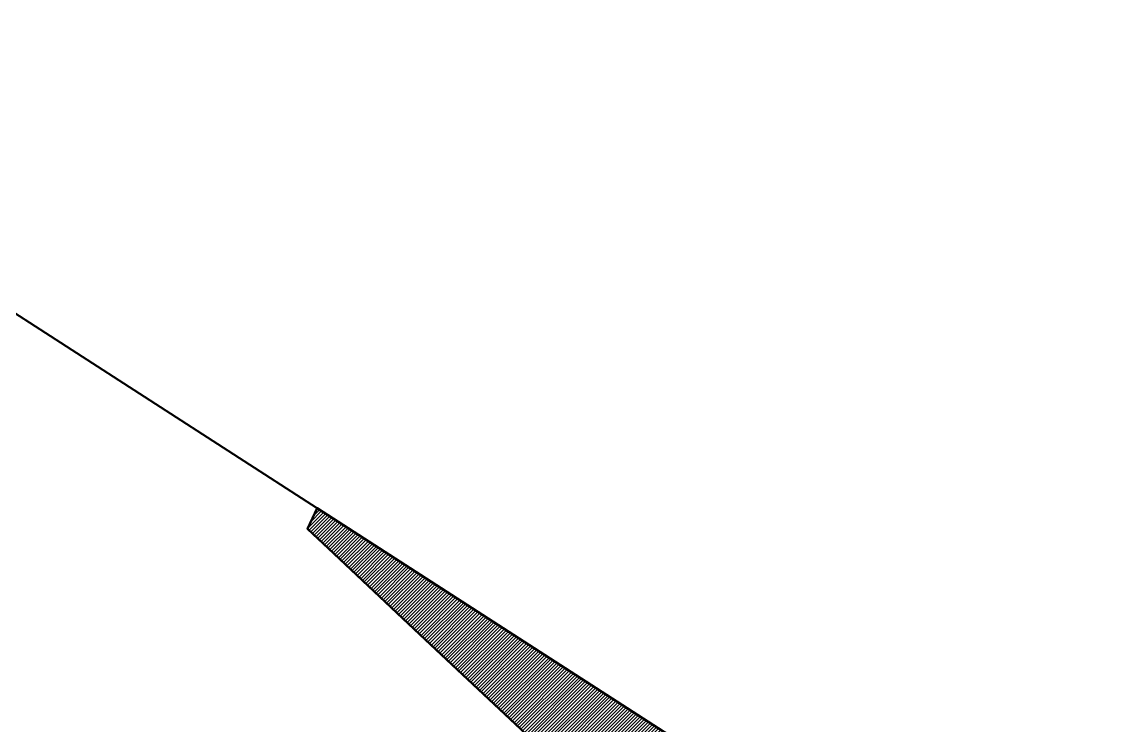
# Model space of a CAD drawing. Header units: metres. Extents: x 729358 to 733474, y 1423022 to 1426173.
# Drawn here: x 731559 to 731617.4, y 1425580 to 1425617.2 of the extents above; entities that cross this region are included whole.
import ezdxf

# ---------------------------------------------------------------- set-up
doc = ezdxf.new("R2010")
doc.units = ezdxf.units.M
doc.layers.add('GREEN_AREA', color=7, linetype='Continuous')
doc.layers.add('PARCEL_BORDER', color=7, linetype='Continuous')

msp = doc.modelspace()

# ---------------------------------------------------------------- hatches: boundary and pattern name
at = {"layer": 'GREEN_AREA', "true_color": 0x96c896}
h = msp.add_hatch(dxfattribs=at)
h.set_pattern_fill('SOLID')
h.paths.add_polyline_path([(731749.901, 1425486.441), (731788.223, 1425446.058), (731782.674, 1425448.189), (731772.948, 1425451.924), (731762.645, 1425455.88), (731752.556, 1425460.032), (731742.609, 1425464.406), (731732.803, 1425469.004), (731723.139, 1425473.824), (731713.616, 1425478.867), (731704.234, 1425484.133), (731694.992, 1425489.623), (731685.891, 1425495.335), (731676.93, 1425501.272), (731668.109, 1425507.431), (731659.427, 1425513.815), (731650.885, 1425520.422), (731642.482, 1425527.254), (731634.218, 1425534.311), (731626.093, 1425541.591), (731618.051, 1425549.15), (731610.459, 1425556.285), (731603.374, 1425562.945), (731596.794, 1425569.128), (731590.721, 1425574.837), (731585.153, 1425580.069), (731580.092, 1425584.826), (731575.537, 1425589.107), (731574.142, 1425590.418), (731574.657, 1425591.506), (731652.053, 1425541.56), (731652.488, 1425541.31), (731652.946, 1425541.104), (731653.422, 1425540.945), (731653.912, 1425540.835), (731654.41, 1425540.774), (731654.912, 1425540.764), (731673.678, 1425541.318), (731749.901, 1425486.441)])

# ---------------------------------------------------------------- linework, layer by layer
at = {"layer": 'PARCEL_BORDER', "lineweight": 40, "true_color": 0x323232}
msp.add_lwpolyline([(731534.781, 1425617.238), (731574.657, 1425591.506), (731574.142, 1425590.418), (731575.537, 1425589.107), (731580.092, 1425584.826), (731585.153, 1425580.069), (731590.721, 1425574.837), (731596.794, 1425569.128), (731603.374, 1425562.945), (731610.459, 1425556.285), (731618.051, 1425549.15), (731626.093, 1425541.591), (731634.218, 1425534.311), (731642.482, 1425527.254), (731650.885, 1425520.422), (731659.427, 1425513.815)], dxfattribs=at)
at = {"layer": 'PARCEL_BORDER', "lineweight": 50, "true_color": 0x326432}
msp.add_lwpolyline([(731659.427, 1425513.815), (731650.885, 1425520.422), (731642.482, 1425527.254), (731634.218, 1425534.311), (731626.093, 1425541.591), (731618.051, 1425549.15), (731610.459, 1425556.285), (731603.374, 1425562.945), (731596.794, 1425569.128), (731590.721, 1425574.837), (731585.153, 1425580.069), (731580.092, 1425584.826), (731575.537, 1425589.107), (731574.142, 1425590.418), (731574.657, 1425591.506), (731652.053, 1425541.56), (731652.488, 1425541.31), (731652.946, 1425541.104), (731653.422, 1425540.945), (731653.912, 1425540.835), (731654.41, 1425540.774), (731654.912, 1425540.764), (731673.678, 1425541.318), (731749.901, 1425486.441)], dxfattribs=at)

doc.saveas('drawing.dxf')
